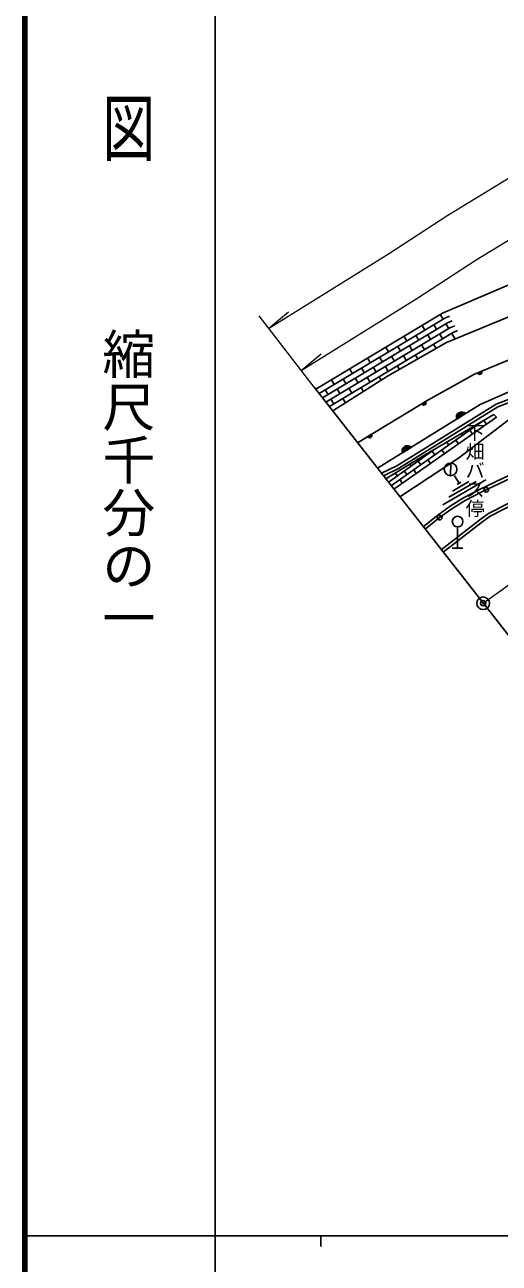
# Model space of a CAD drawing. Units: millimetres at full size, sheet at 1:1000; details may follow other scales. Extents: x 40000 to 680000, y 20000 to 380000.
# Drawn here: x 40000 to 84880, y 202409 to 319668 of the extents above; entities that cross this region are included whole.
import ezdxf
from ezdxf.enums import TextEntityAlignment as Align

# ---------------------------------------------------------------- set-up
doc = ezdxf.new("R2010")
doc.units = ezdxf.units.MM
doc.header["$LTSCALE"] = 1000
doc.header["$PDMODE"] = 32
doc.header["$PDSIZE"] = 500
doc.linetypes.add('CHAIN', pattern=[18.5, 12, -1.5, 3.5, -1.5])
for name, color, linetype, lineweight in [('M-BGD', 7, 'Continuous', 25), ('M-BMK', 2, 'CHAIN', 13), ('M-BMK-OTRS', 5, 'Continuous', 25), ('M-BMK-SRVR', 3, 'Continuous', 25), ('M-STR-HTXT', 7, 'Continuous', 13), ('M-TTL', 2, 'Continuous', 140), ('M-TTL-BAND', 7, 'Continuous', 25)]:
    doc.layers.add(name, color=color, linetype=linetype, lineweight=lineweight)
doc.layers.add('M-BMK-HTXT', color=7, linetype='Continuous')
doc.layers.add('M-OTRS', color=6, linetype='Continuous')
doc.styles.add('@ＭＳ ゴシック', font='')
doc.styles.get('@ＭＳ ゴシック').set_extended_font_data('@MS Gothic')

msp = doc.modelspace()

# ---------------------------------------------------------------- hatches: boundary and pattern name
at = {"layer": 'M-BGD'}
for points in [[(83213, 286868, -0.4608), (83118, 286574, -0.4608), (82842, 286714)], [(77919, 283993, -0.4608), (77868, 283688, -0.4608), (77575, 283785)], [(80859, 282325, -0.82183), (81701, 282847)], [(72791, 280893, -0.4608), (72741, 280588, -0.4608), (72448, 280686)], [(75719, 279137, -0.82183), (76561, 279659)]]:
    msp.add_hatch(color=256, dxfattribs=at).paths.add_polyline_path(points)

# ---------------------------------------------------------------- linework, layer by layer
for p, q in [((79292, 292231), (79564, 291788)), ((77577, 291201), (77849, 290758)), ((78707, 291273), (78979, 290830)), ((79836, 291345), (80108, 290902)), ((75863, 290171), (76135, 289728)), ((76992, 290243), (77264, 289800)), ((78122, 290315), (78394, 289872)), ((79251, 290387), (79523, 289944)), ((80380, 290459), (80708, 289927)), ((74148, 289141), (74420, 288698)), ((75278, 289213), (75550, 288770)), ((76407, 289285), (76679, 288842)), ((77537, 289357), (77809, 288914)), ((78666, 289429), (78911, 289030)), ((72434, 288111), (72706, 287668)), ((73563, 288183), (73835, 287740)), ((74108, 287297), (74380, 286854)), ((74693, 288255), (74965, 287812)), ((75237, 287369), (75436, 287045)), ((75822, 288327), (76094, 287884)), ((76952, 288399), (77173, 288038)), ((70134, 286123), (70406, 285680)), ((70719, 287081), (70991, 286638)), ((71264, 286195), (71536, 285752)), ((71849, 287153), (72121, 286710)), ((72393, 286267), (72665, 285824)), ((72978, 287225), (73250, 286782)), ((73523, 286339), (73716, 286024)), ((83213, 286868), (82842, 286714)), ((68420, 285093), (68692, 284650)), ((69005, 286051), (69277, 285608)), ((69549, 285165), (69821, 284722)), ((70679, 285237), (70951, 284794)), ((71808, 285309), (72027, 284952)), ((68964, 284207), (69236, 283764)), ((70094, 284279), (70338, 283880)), ((77919, 283993), (77575, 283785)), ((80859, 282325), (81701, 282847)), ((74677, 276044), (83296, 282126)), ((82722, 281792), (82755, 281745)), ((83424, 282201), (83671, 281843)), ((72791, 280893), (72448, 280686)), ((80769, 280343), (81018, 279982)), ((81320, 280972), (81431, 280810)), ((82093, 281278), (82345, 280913)), ((78917, 279569), (74362, 276334)), ((75719, 279137), (76561, 279659)), ((78514, 279334), (78784, 278942)), ((79446, 279409), (79692, 279052)), ((79917, 280153), (80108, 279876)), ((76427, 278080), (76556, 277892)), ((77217, 278361), (77460, 278008)), ((77812, 278924), (77877, 278831)), ((78122, 278475), (78366, 278122)), ((80306, 278170), (80265, 276970)), ((75041, 277236), (75235, 276954)), ((75896, 277423), (76136, 277074)), ((76798, 277541), (77039, 277192)), ((81077, 276259), (80664, 276973)), ((75475, 276607), (75713, 276261)), ((79540, 274226), (83606, 276578)), ((80109, 274936), (82706, 276439)), ((80463, 275523), (82021, 276424)), ((80895, 276154), (81259, 276364)), ((80945, 272127), (80945, 270127)), ((80445, 270127), (81445, 270127))]:
    msp.add_line(p, q, dxfattribs=at)
for points in [[(73371, 277681), (83091, 283710), (118996, 299499), (139727, 308144), (141040, 308922), (145632, 310353), (147242, 312440), (148655, 313415), (153646, 314105), (156024, 314721), (158622, 315868), (160755, 315934), (163817, 315831), (166364, 315549), (169010, 314905), (182632, 310675), (193013, 307036), (196095, 305715), (209119, 305384)], [(67523, 285161), (79510, 292362), (121334, 310224), (117343, 314186)], [(69126, 283111), (74327, 286412), (79895, 289592), (92971, 294974), (108164, 301580), (126726, 309385), (137866, 313638)], [(71479, 280100), (78123, 284116), (82543, 286590), (106125, 296378), (120754, 302574), (132098, 307109), (139247, 309562)], [(73745, 277202), (75207, 277920), (84603, 283753), (90699, 286070), (96922, 288617), (104843, 291820), (118963, 298217), (125209, 300994), (135631, 304973), (140276, 306051), (145588, 307487)], [(73924, 276973), (75351, 277657), (84736, 283483), (90809, 285791), (97033, 288339), (105000, 291432), (119089, 297864), (125374, 300703), (136264, 304834), (140346, 305759), (148559, 307826), (153878, 305731), (155513, 305066), (156983, 304393), (161362, 302185), (162296, 301416)], [(75488, 274973), (81029, 278632), (87579, 283644), (96288, 287338), (100464, 289083), (105300, 291001), (114056, 294894), (123684, 299121), (132537, 302727), (136663, 304380)], [(67846, 284748), (79747, 291898), (80190, 292088)], [(68168, 284335), (79984, 291434), (80437, 291628)], [(68491, 283923), (80221, 290970), (80684, 291168)], [(68814, 283510), (80458, 290506), (80930, 290708)], [(74917, 275703), (84609, 282501), (84381, 282760), (77821, 278929), (74145, 276690)], [(79403, 269964), (83033, 272796), (83880, 273409), (87639, 275333), (92357, 277657), (95234, 279206), (100075, 281654), (102413, 282761)], [(79588, 269728), (83213, 272556), (84037, 273153), (87774, 275065), (92494, 277391), (95366, 278937), (100207, 281384), (102542, 282490)], [(77696, 272147), (79061, 273247), (80227, 274088), (81507, 274883), (83090, 275704), (85848, 277021)], [(77888, 271902), (79243, 273008), (80394, 273839), (81655, 274622), (83224, 275436), (85982, 276753)]]:
    msp.add_lwpolyline(points, dxfattribs=at)
for centre, radius in [((80286, 277570), 600), ((83649, 275639), 225), ((79243, 273008), 225), ((80945, 272627), 500)]:
    msp.add_circle(centre, radius, dxfattribs=at)
for centre, radius, start, end in [((83040, 286762), 203, 193.57964, 31.50303), ((77763, 283862), 203, 202.19069, 40.11408), ((81331, 282503), 505, 42.97752, 200.63571), ((72636, 280762), 203, 202.19069, 40.11408), ((76191, 279315), 505, 42.97752, 200.63571)]:
    msp.add_arc(centre, radius, start, end, dxfattribs=at)
at = {"layer": 'M-BMK'}
msp.add_lwpolyline([(83362, 264901), (92775, 271674), (104373, 279081)], dxfattribs=at)
at = {"layer": 'M-BMK-OTRS'}
msp.add_line((97817, 246410), (67380, 285344), dxfattribs=at)
at = {"layer": 'M-BMK-SRVR'}
msp.add_circle((83362, 264901), 600, dxfattribs=at)
at = {"layer": 'M-OTRS'}
msp.add_point((83362, 264901), dxfattribs=at)
at = {"layer": 'M-STR-HTXT'}
for p, q in [((67380, 285344), (62163, 292097)), ((63068, 290925), (64952, 292499)), ((66141, 286948), (68025, 288522))]:
    msp.add_line(p, q, dxfattribs=at)
for points in [[(63068, 290925), (74408, 297979), (80027, 301627), (88514, 306823), (96270, 311367), (103090, 315185), (111791, 319317), (123957, 323837), (132931, 326690), (140319, 328615), (148796, 330450), (158080, 331853)], [(66141, 286948), (77090, 293759), (82694, 297397), (91084, 302533), (98755, 307028), (105386, 310740), (113738, 314706), (125528, 319087), (137194, 322480), (141557, 323767), (149700, 325530), (158569, 326870)]]:
    msp.add_lwpolyline(points, dxfattribs=at)
at = {"layer": 'M-TTL'}
msp.add_line((40000, 380000), (40000, 20000), dxfattribs=at)
at = {"layer": 'M-TTL-BAND'}
for p, q in [((58000, 370000), (58000, 20000)), ((40000, 205000), (579000, 205000)), ((68000, 205000), (68000, 204000))]:
    msp.add_line(p, q, dxfattribs=at)

# ---------------------------------------------------------------- texts
at = {"layer": 'M-BMK-HTXT', "style": '@ＭＳ ゴシック'}
msp.add_text('下畑バス停', height=1320, rotation=270, dxfattribs=at).set_placement((82576, 281979), align=Align.MIDDLE_LEFT)
at = {"layer": 'M-TTL-BAND', "style": '@ＭＳ ゴシック', "width": 1.4}
msp.add_text('平  面  図', height=3666, rotation=270, dxfattribs=at).set_placement((49777, 306475), align=Align.MIDDLE_RIGHT)
at = {"layer": 'M-TTL-BAND', "style": '@ＭＳ ゴシック'}
msp.add_text('縮尺千分の一', height=3666, rotation=270, dxfattribs=at).set_placement((49777, 261030), align=Align.MIDDLE_RIGHT)

doc.saveas('drawing.dxf')
